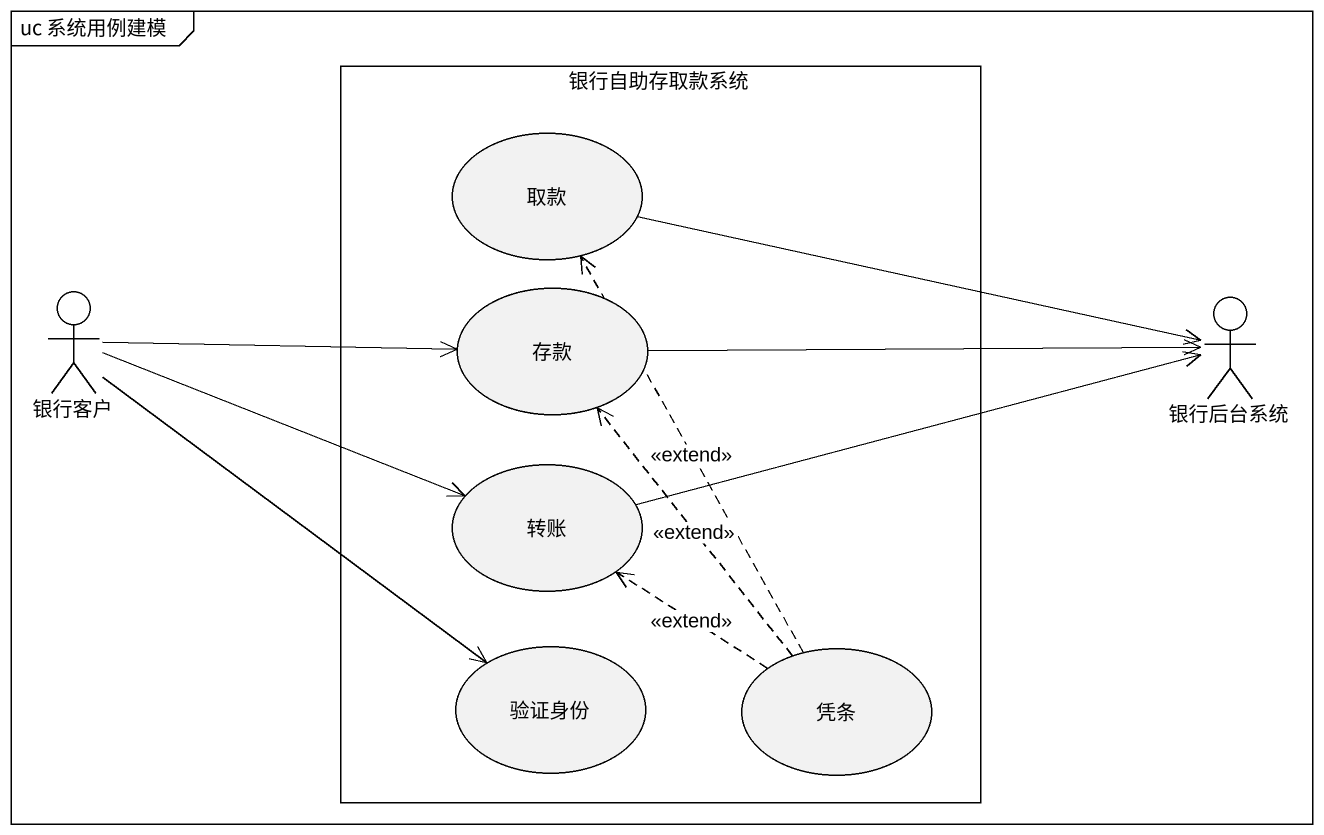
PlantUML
@startuml
mainframe uc 系统用例建模
rectangle 银行自助存取款系统 {
  usecase 取款
  usecase 存款
  usecase 转账
  usecase 验证身份
  usecase 凭条
}
actor 银行客户
actor 银行后台系统
取款 -right-> 银行后台系统
银行客户 -right-> 存款
银行客户 -right-> 转账
银行客户 --> 验证身份
存款 -right-> 银行后台系统
转账 -right-> 银行后台系统
凭条 .up.> 取款 : <<extend>>
凭条 .up.> 存款 : <<extend>>
凭条 .up.> 转账 : <<extend>>
@enduml
